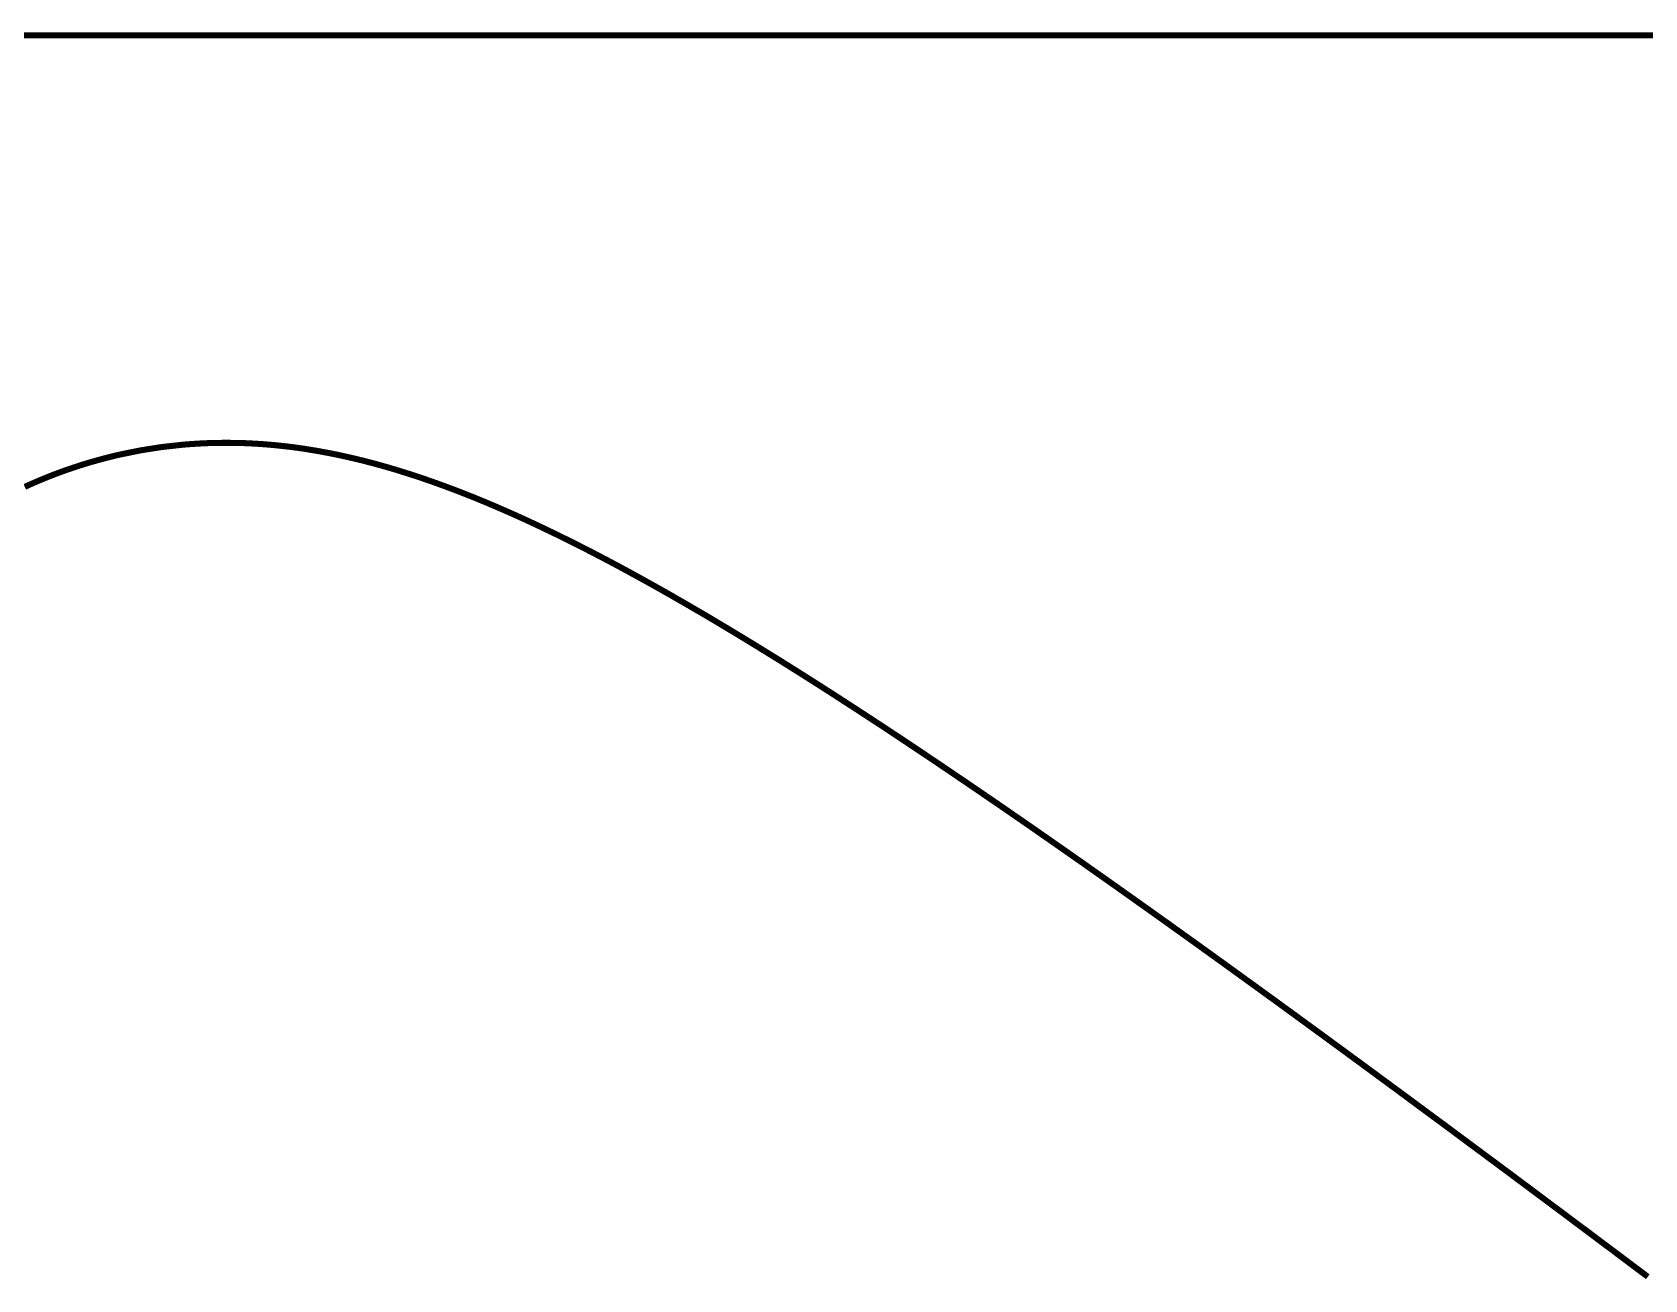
# Model space of a CAD drawing. Header units: millimetres. Extents: x -8 to 96, y -10 to 27.
# Drawn here: x 43.85 to 77.73, y -1.13 to 25.07 of the extents above; entities that cross this region are included whole.
import ezdxf

# ---------------------------------------------------------------- set-up
doc = ezdxf.new("R2010")
doc.units = ezdxf.units.MM
doc.layers.add('TopOverlay', color=2, linetype='Continuous')

msp = doc.modelspace()

# ---------------------------------------------------------------- linework, layer by layer
at = {"layer": 'TopOverlay', "const_width": 0.127}
for points in [[(-8.419, 25.003), (86.06, 25.003)], [(47.206, 16.419), (47.382, 16.43)], [(47.382, 16.43), (47.537, 16.437)], [(47.537, 16.437), (47.604, 16.439)], [(48.268, 16.439), (48.434, 16.432)], [(48.434, 16.432), (48.577, 16.424)], [(48.577, 16.424), (48.697, 16.416)], [(48.697, 16.416), (48.819, 16.406)], [(48.819, 16.406), (48.917, 16.398)], [(48.917, 16.398), (49.016, 16.388)], [(49.016, 16.388), (49.115, 16.377)], [(49.115, 16.377), (49.241, 16.363)], [(49.241, 16.363), (49.367, 16.347)], [(49.367, 16.347), (49.47, 16.333)], [(49.47, 16.333), (49.573, 16.318)], [(49.573, 16.318), (49.677, 16.301)], [(49.677, 16.301), (49.781, 16.284)], [(49.781, 16.284), (49.861, 16.271)], [(49.861, 16.271), (49.94, 16.256)], [(49.94, 16.256), (50.02, 16.241)], [(50.02, 16.241), (50.101, 16.226)], [(50.101, 16.226), (50.182, 16.21)], [(50.182, 16.21), (50.264, 16.193)], [(45.015, 16.018), (45.034, 16.024)], [(45.034, 16.024), (45.167, 16.062)], [(45.167, 16.062), (45.302, 16.099)], [(50.264, 16.193), (50.346, 16.175)], [(50.346, 16.175), (50.429, 16.157)], [(50.429, 16.157), (50.513, 16.138)], [(50.513, 16.138), (50.597, 16.119)], [(50.597, 16.119), (50.681, 16.099)], [(50.681, 16.099), (50.738, 16.085)], [(50.738, 16.085), (50.824, 16.064)], [(50.824, 16.064), (50.91, 16.041)], [(50.91, 16.041), (50.997, 16.019)], [(50.997, 16.019), (51.084, 15.995)], [(51.084, 15.995), (51.172, 15.971)], [(51.172, 15.971), (51.231, 15.954)], [(51.231, 15.954), (51.291, 15.937)], [(51.291, 15.937), (51.35, 15.92)], [(51.35, 15.92), (51.41, 15.902)], [(51.41, 15.902), (51.471, 15.885)], [(51.471, 15.885), (51.531, 15.866)], [(51.531, 15.866), (51.592, 15.848)], [(51.592, 15.848), (51.654, 15.828)], [(51.654, 15.828), (51.715, 15.809)], [(51.715, 15.809), (51.777, 15.789)], [(51.777, 15.789), (51.839, 15.769)], [(51.839, 15.769), (51.902, 15.749)], [(51.902, 15.749), (51.965, 15.728)], [(51.965, 15.728), (52.028, 15.707)], [(52.028, 15.707), (52.091, 15.685)], [(52.091, 15.685), (52.155, 15.663)], [(52.155, 15.663), (52.22, 15.641)], [(52.22, 15.641), (52.284, 15.618)], [(52.284, 15.618), (52.349, 15.595)], [(52.349, 15.595), (52.414, 15.571)], [(52.414, 15.571), (52.48, 15.547)], [(52.48, 15.547), (52.546, 15.523)], [(52.546, 15.523), (52.613, 15.498)], [(52.613, 15.498), (52.679, 15.473)], [(52.679, 15.473), (52.747, 15.448)], [(52.747, 15.448), (52.814, 15.422)], [(52.814, 15.422), (52.882, 15.395)], [(52.882, 15.395), (52.95, 15.369)], [(52.95, 15.369), (53.019, 15.341)], [(53.019, 15.341), (53.088, 15.314)], [(53.088, 15.314), (53.158, 15.286)], [(53.158, 15.286), (53.228, 15.257)], [(53.228, 15.257), (53.298, 15.228)], [(53.298, 15.228), (53.369, 15.199)], [(53.369, 15.199), (53.44, 15.169)], [(53.44, 15.169), (53.512, 15.139)], [(53.512, 15.139), (53.584, 15.108)], [(53.584, 15.108), (53.656, 15.077)], [(53.656, 15.077), (53.729, 15.045)], [(53.729, 15.045), (53.803, 15.013)], [(53.803, 15.013), (53.876, 14.981)], [(53.876, 14.981), (53.951, 14.948)], [(53.951, 14.948), (54.026, 14.914)], [(54.026, 14.914), (54.101, 14.88)], [(54.101, 14.88), (54.177, 14.846)], [(54.177, 14.846), (54.253, 14.811)], [(54.253, 14.811), (54.329, 14.775)], [(54.329, 14.775), (54.407, 14.739)], [(54.407, 14.739), (54.484, 14.703)], [(54.484, 14.703), (54.562, 14.666)], [(54.562, 14.666), (54.641, 14.628)], [(54.641, 14.628), (54.72, 14.59)], [(54.72, 14.59), (54.8, 14.552)], [(54.8, 14.552), (54.88, 14.513)], [(54.88, 14.513), (54.961, 14.473)], [(54.961, 14.473), (55.042, 14.433)], [(55.042, 14.433), (55.124, 14.393)], [(55.124, 14.393), (55.206, 14.352)], [(55.206, 14.352), (55.289, 14.31)], [(55.289, 14.31), (55.372, 14.268)], [(55.372, 14.268), (55.456, 14.225)], [(55.456, 14.225), (55.541, 14.182)], [(55.541, 14.182), (55.626, 14.138)], [(55.626, 14.138), (55.712, 14.093)], [(55.712, 14.093), (55.798, 14.048)], [(55.798, 14.048), (55.885, 14.003)], [(55.885, 14.003), (55.972, 13.957)], [(55.972, 13.957), (56.06, 13.91)], [(56.06, 13.91), (56.149, 13.863)], [(56.149, 13.863), (56.238, 13.815)], [(56.238, 13.815), (56.328, 13.766)], [(56.328, 13.766), (56.418, 13.717)], [(56.418, 13.717), (56.509, 13.667)], [(56.509, 13.667), (56.601, 13.617)], [(56.601, 13.617), (56.693, 13.566)], [(56.693, 13.566), (56.787, 13.514)], [(56.787, 13.514), (56.88, 13.462)], [(56.88, 13.462), (56.975, 13.409)], [(56.975, 13.409), (57.07, 13.356)], [(57.07, 13.356), (57.165, 13.302)], [(57.165, 13.302), (57.262, 13.247)], [(57.262, 13.247), (57.359, 13.191)], [(57.359, 13.191), (57.456, 13.135)], [(57.456, 13.135), (57.555, 13.079)], [(57.555, 13.079), (57.654, 13.021)], [(57.654, 13.021), (57.754, 12.963)], [(57.754, 12.963), (57.854, 12.904)], [(57.854, 12.904), (57.956, 12.845)], [(57.956, 12.845), (58.058, 12.785)], [(58.058, 12.785), (58.161, 12.724)], [(58.161, 12.724), (58.264, 12.662)], [(58.264, 12.662), (58.368, 12.6)], [(58.368, 12.6), (58.473, 12.537)], [(58.473, 12.537), (58.526, 12.505)], [(58.526, 12.505), (58.579, 12.474)], [(58.579, 12.474), (58.632, 12.441)], [(58.632, 12.441), (58.686, 12.409)], [(58.686, 12.409), (58.739, 12.377)], [(58.739, 12.377), (58.793, 12.344)], [(58.793, 12.344), (58.847, 12.311)], [(58.847, 12.311), (58.901, 12.278)], [(58.901, 12.278), (58.956, 12.245)], [(58.956, 12.245), (59.01, 12.212)], [(59.01, 12.212), (59.065, 12.178)], [(59.065, 12.178), (59.12, 12.144)], [(59.12, 12.144), (59.175, 12.11)], [(59.175, 12.11), (59.23, 12.076)], [(59.23, 12.076), (59.286, 12.042)], [(59.286, 12.042), (59.342, 12.007)], [(59.342, 12.007), (59.398, 11.973)], [(59.398, 11.973), (59.454, 11.938)], [(59.454, 11.938), (59.511, 11.903)], [(59.511, 11.903), (59.567, 11.868)], [(59.567, 11.868), (59.624, 11.832)], [(59.624, 11.832), (59.681, 11.796)], [(59.681, 11.796), (59.738, 11.761)], [(59.738, 11.761), (59.796, 11.724)], [(59.796, 11.724), (59.854, 11.688)], [(59.854, 11.688), (59.911, 11.652)], [(59.911, 11.652), (59.97, 11.615)], [(59.97, 11.615), (60.028, 11.578)], [(60.028, 11.578), (60.087, 11.541)], [(60.087, 11.541), (60.145, 11.504)], [(60.145, 11.504), (60.204, 11.467)], [(60.204, 11.467), (60.264, 11.429)], [(60.264, 11.429), (60.323, 11.391)], [(60.323, 11.391), (60.383, 11.353)], [(60.383, 11.353), (60.443, 11.315)], [(60.443, 11.315), (60.503, 11.276)], [(60.503, 11.276), (60.563, 11.238)], [(60.563, 11.238), (60.624, 11.199)], [(60.624, 11.199), (60.685, 11.16)], [(60.685, 11.16), (60.746, 11.12)], [(60.746, 11.12), (60.807, 11.081)], [(60.807, 11.081), (60.868, 11.041)], [(60.868, 11.041), (60.93, 11.001)], [(60.93, 11.001), (60.992, 10.961)], [(60.992, 10.961), (61.054, 10.921)], [(61.054, 10.921), (61.117, 10.88)], [(61.117, 10.88), (61.18, 10.839)], [(61.18, 10.839), (61.242, 10.798)], [(61.242, 10.798), (61.306, 10.757)], [(61.306, 10.757), (61.369, 10.716)], [(61.369, 10.716), (61.433, 10.674)], [(61.433, 10.674), (61.497, 10.632)], [(61.497, 10.632), (61.561, 10.59)], [(61.561, 10.59), (61.625, 10.548)], [(61.625, 10.548), (61.69, 10.506)], [(61.69, 10.506), (61.755, 10.463)], [(61.755, 10.463), (61.82, 10.42)], [(61.82, 10.42), (61.885, 10.377)], [(61.885, 10.377), (61.951, 10.333)], [(61.951, 10.333), (62.017, 10.29)], [(62.017, 10.29), (62.083, 10.246)], [(62.083, 10.246), (62.149, 10.202)], [(62.149, 10.202), (62.216, 10.158)], [(62.216, 10.158), (62.282, 10.113)], [(62.282, 10.113), (62.35, 10.068)], [(62.35, 10.068), (62.417, 10.023)], [(62.417, 10.023), (62.485, 9.978)], [(62.485, 9.978), (62.553, 9.933)], [(62.553, 9.933), (62.621, 9.887)], [(62.621, 9.887), (62.689, 9.841)], [(62.689, 9.841), (62.758, 9.795)], [(62.758, 9.795), (62.827, 9.749)], [(62.827, 9.749), (62.896, 9.702)], [(62.896, 9.702), (62.966, 9.655)], [(62.966, 9.655), (63.035, 9.608)], [(63.035, 9.608), (63.105, 9.561)], [(63.105, 9.561), (63.176, 9.513)], [(63.176, 9.513), (63.246, 9.465)], [(63.246, 9.465), (63.317, 9.417)], [(63.317, 9.417), (63.388, 9.369)], [(63.388, 9.369), (63.46, 9.321)], [(63.46, 9.321), (63.531, 9.272)], [(63.531, 9.272), (63.603, 9.223)], [(63.603, 9.223), (63.676, 9.174)], [(63.676, 9.174), (63.748, 9.124)], [(63.748, 9.124), (63.821, 9.074)], [(63.821, 9.074), (63.894, 9.024)], [(63.894, 9.024), (63.967, 8.974)], [(63.967, 8.974), (64.041, 8.924)], [(64.041, 8.924), (64.115, 8.873)], [(64.115, 8.873), (64.189, 8.822)], [(64.189, 8.822), (64.264, 8.771)], [(64.264, 8.771), (64.339, 8.719)], [(64.339, 8.719), (64.414, 8.667)], [(64.414, 8.667), (64.489, 8.615)], [(64.489, 8.615), (64.565, 8.563)], [(64.565, 8.563), (64.641, 8.511)], [(64.641, 8.511), (64.717, 8.458)], [(64.717, 8.458), (64.794, 8.405)], [(64.794, 8.405), (64.871, 8.352)], [(64.871, 8.352), (64.948, 8.298)], [(64.948, 8.298), (65.025, 8.244)], [(65.025, 8.244), (65.103, 8.19)], [(65.103, 8.19), (65.181, 8.136)], [(65.181, 8.136), (65.259, 8.081)], [(65.259, 8.081), (65.338, 8.026)], [(65.338, 8.026), (65.417, 7.971)], [(65.417, 7.971), (65.496, 7.916)], [(65.496, 7.916), (65.576, 7.86)], [(65.576, 7.86), (65.656, 7.804)], [(65.656, 7.804), (65.736, 7.748)], [(65.736, 7.748), (65.817, 7.691)], [(65.817, 7.691), (65.898, 7.635)], [(65.898, 7.635), (65.979, 7.578)], [(65.979, 7.578), (66.06, 7.52)], [(66.06, 7.52), (66.142, 7.463)], [(66.142, 7.463), (66.224, 7.405)], [(66.224, 7.405), (66.307, 7.347)], [(66.307, 7.347), (66.389, 7.289)], [(66.389, 7.289), (66.473, 7.23)], [(66.473, 7.23), (66.556, 7.171)], [(66.556, 7.171), (66.64, 7.112)], [(66.64, 7.112), (66.724, 7.052)], [(66.724, 7.052), (66.808, 6.992)], [(66.808, 6.992), (66.893, 6.932)], [(66.893, 6.932), (66.978, 6.872)], [(66.978, 6.872), (67.063, 6.811)], [(67.063, 6.811), (67.149, 6.75)], [(67.149, 6.75), (67.235, 6.689)], [(67.235, 6.689), (67.322, 6.628)], [(67.322, 6.628), (67.408, 6.566)], [(67.408, 6.566), (67.495, 6.504)], [(67.495, 6.504), (67.583, 6.441)], [(67.583, 6.441), (67.671, 6.379)], [(67.671, 6.379), (67.759, 6.316)], [(67.759, 6.316), (67.847, 6.252)], [(67.847, 6.252), (67.936, 6.189)], [(67.936, 6.189), (68.025, 6.125)], [(68.025, 6.125), (68.115, 6.061)], [(68.115, 6.061), (68.205, 5.996)], [(68.205, 5.996), (68.295, 5.932)], [(68.295, 5.932), (68.385, 5.867)], [(68.385, 5.867), (68.476, 5.801)], [(68.476, 5.801), (68.568, 5.736)], [(68.568, 5.736), (68.659, 5.67)], [(68.659, 5.67), (68.751, 5.603)], [(68.751, 5.603), (68.844, 5.537)], [(68.844, 5.537), (68.936, 5.47)], [(68.936, 5.47), (69.029, 5.403)], [(69.029, 5.403), (69.123, 5.335)], [(69.123, 5.335), (69.217, 5.267)], [(69.217, 5.267), (69.311, 5.199)], [(69.311, 5.199), (69.405, 5.131)], [(69.405, 5.131), (69.5, 5.062)], [(69.5, 5.062), (69.596, 4.993)], [(69.596, 4.993), (69.691, 4.924)], [(69.691, 4.924), (69.787, 4.854)], [(69.787, 4.854), (69.884, 4.784)], [(69.884, 4.784), (69.981, 4.714)], [(69.981, 4.714), (70.078, 4.643)], [(70.078, 4.643), (70.175, 4.572)], [(70.175, 4.572), (70.273, 4.501)], [(70.273, 4.501), (70.372, 4.429)], [(70.372, 4.429), (70.47, 4.357)], [(70.47, 4.357), (70.57, 4.285)], [(70.57, 4.285), (70.669, 4.212)], [(70.669, 4.212), (70.769, 4.139)], [(70.769, 4.139), (70.869, 4.066)], [(70.869, 4.066), (70.97, 3.993)], [(70.97, 3.993), (71.071, 3.919)], [(71.071, 3.919), (71.172, 3.844)], [(71.172, 3.844), (71.274, 3.77)], [(71.274, 3.77), (71.377, 3.695)], [(71.377, 3.695), (71.479, 3.62)], [(71.479, 3.62), (71.582, 3.544)], [(71.582, 3.544), (71.686, 3.468)], [(71.686, 3.468), (71.79, 3.392)], [(71.79, 3.392), (71.894, 3.315)], [(71.894, 3.315), (71.999, 3.238)], [(71.999, 3.238), (72.104, 3.161)], [(72.104, 3.161), (72.209, 3.083)], [(72.209, 3.083), (72.315, 3.006)], [(72.315, 3.006), (72.421, 2.927)], [(72.421, 2.927), (72.528, 2.849)], [(72.528, 2.849), (72.635, 2.77)], [(72.635, 2.77), (72.743, 2.69)], [(72.743, 2.69), (72.851, 2.61)], [(72.851, 2.61), (72.959, 2.53)], [(72.959, 2.53), (73.068, 2.45)], [(73.068, 2.45), (73.177, 2.369)], [(73.177, 2.369), (73.287, 2.288)], [(73.287, 2.288), (73.397, 2.207)], [(73.397, 2.207), (73.508, 2.125)], [(73.508, 2.125), (73.619, 2.043)], [(73.619, 2.043), (73.73, 1.96)], [(73.73, 1.96), (73.842, 1.877)], [(73.842, 1.877), (73.954, 1.794)], [(73.954, 1.794), (74.067, 1.71)], [(74.067, 1.71), (74.18, 1.626)], [(74.18, 1.626), (74.294, 1.542)], [(74.294, 1.542), (74.408, 1.457)], [(74.408, 1.457), (74.523, 1.372)], [(74.523, 1.372), (74.638, 1.287)], [(74.638, 1.287), (74.753, 1.201)], [(74.753, 1.201), (74.869, 1.115)], [(74.869, 1.115), (74.985, 1.028)], [(74.985, 1.028), (75.102, 0.941)], [(75.102, 0.941), (75.219, 0.854)], [(75.219, 0.854), (75.337, 0.766)], [(75.337, 0.766), (75.455, 0.678)], [(75.455, 0.678), (75.574, 0.589)], [(75.574, 0.589), (75.693, 0.5)], [(75.693, 0.5), (75.812, 0.411)], [(75.812, 0.411), (75.932, 0.322)], [(75.932, 0.322), (76.053, 0.232)], [(76.053, 0.232), (76.174, 0.141)], [(76.174, 0.141), (76.295, 0.05)], [(76.295, 0.05), (76.417, -0.041)], [(76.417, -0.041), (76.539, -0.132)], [(76.539, -0.132), (76.662, -0.224)], [(76.662, -0.224), (76.786, -0.317)], [(76.786, -0.317), (76.909, -0.409)], [(76.909, -0.409), (77.034, -0.502)], [(77.034, -0.502), (77.158, -0.596)], [(77.158, -0.596), (77.284, -0.69)], [(77.284, -0.69), (77.409, -0.784)], [(77.409, -0.784), (77.536, -0.879)], [(77.536, -0.879), (77.662, -0.974)], [(77.662, -0.974), (77.789, -1.07)]]:
    msp.add_lwpolyline(points, dxfattribs=at)
for points in [[(45.476, 16.145, -0.006021), (45.712, 16.201)], [(45.712, 16.201, -0.033116), (47.011, 16.404)], [(47.011, 16.404, -0.004816), (47.206, 16.419)], [(47.604, 16.439, -0.010984), (48.059, 16.443)], [(48.059, 16.443, -0.004997), (48.268, 16.439)], [(44.295, 15.772, -0.006789), (44.55, 15.866)], [(44.55, 15.866, -0.006289), (44.79, 15.947)], [(44.79, 15.947, -0.005788), (45.015, 16.018)], [(45.302, 16.099, -0.004431), (45.476, 16.145)], [(43.697, 15.519, -0.00876), (44.01, 15.657)], [(44.01, 15.657, -0.007775), (44.295, 15.772)]]:
    msp.add_lwpolyline(points, format="xyb", dxfattribs=at)
at = {"layer": 'TopOverlay', "const_width": 0.0635}
for points in [[(45.68, 16.201, 1), (45.743, 16.201, 1)], [(45.68, 16.201, 1), (45.743, 16.201, 1)], [(46.979, 16.404, 1), (47.043, 16.404, 1)], [(46.979, 16.404, 1), (47.043, 16.404, 1)], [(47.174, 16.419, 1), (47.238, 16.419, 1)], [(47.174, 16.419, 1), (47.238, 16.419, 1)], [(47.35, 16.43, 1), (47.413, 16.43, 1)], [(47.35, 16.43, 1), (47.413, 16.43, 1)], [(47.505, 16.437, 1), (47.569, 16.437, 1)], [(47.505, 16.437, 1), (47.569, 16.437, 1)], [(47.572, 16.439, 1), (47.636, 16.439, 1)], [(47.572, 16.439, 1), (47.636, 16.439, 1)], [(48.027, 16.443, 1), (48.091, 16.443, 1)], [(48.027, 16.443, 1), (48.091, 16.443, 1)], [(48.237, 16.439, 1), (48.3, 16.439, 1)], [(48.237, 16.439, 1), (48.3, 16.439, 1)], [(48.402, 16.432, 1), (48.465, 16.432, 1)], [(48.402, 16.432, 1), (48.465, 16.432, 1)], [(48.545, 16.424, 1), (48.609, 16.424, 1)], [(48.545, 16.424, 1), (48.609, 16.424, 1)], [(48.665, 16.416, 1), (48.729, 16.416, 1)], [(48.665, 16.416, 1), (48.729, 16.416, 1)], [(48.787, 16.406, 1), (48.851, 16.406, 1)], [(48.787, 16.406, 1), (48.851, 16.406, 1)], [(48.885, 16.398, 1), (48.949, 16.398, 1)], [(48.885, 16.398, 1), (48.949, 16.398, 1)], [(48.984, 16.388, 1), (49.047, 16.388, 1)], [(48.984, 16.388, 1), (49.047, 16.388, 1)], [(49.083, 16.377, 1), (49.147, 16.377, 1)], [(49.083, 16.377, 1), (49.147, 16.377, 1)], [(49.209, 16.363, 1), (49.272, 16.363, 1)], [(49.209, 16.363, 1), (49.272, 16.363, 1)], [(49.336, 16.347, 1), (49.399, 16.347, 1)], [(49.336, 16.347, 1), (49.399, 16.347, 1)], [(49.438, 16.333, 1), (49.501, 16.333, 1)], [(49.438, 16.333, 1), (49.501, 16.333, 1)], [(49.541, 16.318, 1), (49.604, 16.318, 1)], [(49.541, 16.318, 1), (49.604, 16.318, 1)], [(49.645, 16.301, 1), (49.708, 16.301, 1)], [(49.645, 16.301, 1), (49.708, 16.301, 1)], [(49.75, 16.284, 1), (49.813, 16.284, 1)], [(49.75, 16.284, 1), (49.813, 16.284, 1)], [(49.829, 16.271, 1), (49.892, 16.271, 1)], [(49.829, 16.271, 1), (49.892, 16.271, 1)], [(49.908, 16.256, 1), (49.972, 16.256, 1)], [(49.908, 16.256, 1), (49.972, 16.256, 1)], [(49.989, 16.241, 1), (50.052, 16.241, 1)], [(49.989, 16.241, 1), (50.052, 16.241, 1)], [(50.069, 16.226, 1), (50.133, 16.226, 1)], [(50.069, 16.226, 1), (50.133, 16.226, 1)], [(50.151, 16.21, 1), (50.214, 16.21, 1)], [(50.151, 16.21, 1), (50.214, 16.21, 1)], [(44.518, 15.866, 1), (44.581, 15.866, 1)], [(44.518, 15.866, 1), (44.581, 15.866, 1)], [(44.758, 15.947, 1), (44.822, 15.947, 1)], [(44.758, 15.947, 1), (44.822, 15.947, 1)], [(44.984, 16.018, 1), (45.047, 16.018, 1)], [(44.984, 16.018, 1), (45.047, 16.018, 1)], [(45.003, 16.024, 1), (45.066, 16.024, 1)], [(45.003, 16.024, 1), (45.066, 16.024, 1)], [(45.136, 16.062, 1), (45.199, 16.062, 1)], [(45.136, 16.062, 1), (45.199, 16.062, 1)], [(45.27, 16.099, 1), (45.333, 16.099, 1)], [(45.27, 16.099, 1), (45.333, 16.099, 1)], [(45.444, 16.145, 1), (45.508, 16.145, 1)], [(45.444, 16.145, 1), (45.508, 16.145, 1)], [(50.232, 16.193, 1), (50.296, 16.193, 1)], [(50.232, 16.193, 1), (50.296, 16.193, 1)], [(50.315, 16.175, 1), (50.378, 16.175, 1)], [(50.315, 16.175, 1), (50.378, 16.175, 1)], [(50.398, 16.157, 1), (50.461, 16.157, 1)], [(50.398, 16.157, 1), (50.461, 16.157, 1)], [(50.481, 16.138, 1), (50.545, 16.138, 1)], [(50.481, 16.138, 1), (50.545, 16.138, 1)], [(50.565, 16.119, 1), (50.629, 16.119, 1)], [(50.565, 16.119, 1), (50.629, 16.119, 1)], [(50.65, 16.099, 1), (50.713, 16.099, 1)], [(50.65, 16.099, 1), (50.713, 16.099, 1)], [(50.706, 16.085, 1), (50.77, 16.085, 1)], [(50.706, 16.085, 1), (50.77, 16.085, 1)], [(50.792, 16.064, 1), (50.855, 16.064, 1)], [(50.792, 16.064, 1), (50.855, 16.064, 1)], [(50.878, 16.041, 1), (50.942, 16.041, 1)], [(50.878, 16.041, 1), (50.942, 16.041, 1)], [(50.965, 16.019, 1), (51.028, 16.019, 1)], [(50.965, 16.019, 1), (51.028, 16.019, 1)], [(51.052, 15.995, 1), (51.116, 15.995, 1)], [(51.052, 15.995, 1), (51.116, 15.995, 1)], [(51.141, 15.971, 1), (51.204, 15.971, 1)], [(51.141, 15.971, 1), (51.204, 15.971, 1)], [(51.2, 15.954, 1), (51.263, 15.954, 1)], [(51.2, 15.954, 1), (51.263, 15.954, 1)], [(51.259, 15.937, 1), (51.323, 15.937, 1)], [(51.259, 15.937, 1), (51.323, 15.937, 1)], [(51.319, 15.92, 1), (51.382, 15.92, 1)], [(51.319, 15.92, 1), (51.382, 15.92, 1)], [(51.379, 15.902, 1), (51.442, 15.902, 1)], [(51.379, 15.902, 1), (51.442, 15.902, 1)], [(51.439, 15.885, 1), (51.503, 15.885, 1)], [(51.439, 15.885, 1), (51.503, 15.885, 1)], [(51.5, 15.866, 1), (51.563, 15.866, 1)], [(51.5, 15.866, 1), (51.563, 15.866, 1)], [(43.979, 15.657, 1), (44.042, 15.657, 1)], [(43.979, 15.657, 1), (44.042, 15.657, 1)], [(44.264, 15.772, 1), (44.327, 15.772, 1)], [(44.264, 15.772, 1), (44.327, 15.772, 1)], [(51.561, 15.848, 1), (51.624, 15.848, 1)], [(51.561, 15.848, 1), (51.624, 15.848, 1)], [(51.622, 15.828, 1), (51.685, 15.828, 1)], [(51.622, 15.828, 1), (51.685, 15.828, 1)], [(51.683, 15.809, 1), (51.747, 15.809, 1)], [(51.683, 15.809, 1), (51.747, 15.809, 1)], [(51.745, 15.789, 1), (51.809, 15.789, 1)], [(51.745, 15.789, 1), (51.809, 15.789, 1)], [(51.807, 15.769, 1), (51.871, 15.769, 1)], [(51.807, 15.769, 1), (51.871, 15.769, 1)], [(51.87, 15.749, 1), (51.933, 15.749, 1)], [(51.87, 15.749, 1), (51.933, 15.749, 1)], [(51.933, 15.728, 1), (51.996, 15.728, 1)], [(51.933, 15.728, 1), (51.996, 15.728, 1)], [(51.996, 15.707, 1), (52.06, 15.707, 1)], [(51.996, 15.707, 1), (52.06, 15.707, 1)], [(52.06, 15.685, 1), (52.123, 15.685, 1)], [(52.06, 15.685, 1), (52.123, 15.685, 1)], [(52.124, 15.663, 1), (52.187, 15.663, 1)], [(52.124, 15.663, 1), (52.187, 15.663, 1)], [(52.188, 15.641, 1), (52.251, 15.641, 1)], [(52.188, 15.641, 1), (52.251, 15.641, 1)], [(52.252, 15.618, 1), (52.316, 15.618, 1)], [(52.252, 15.618, 1), (52.316, 15.618, 1)], [(52.317, 15.595, 1), (52.381, 15.595, 1)], [(52.317, 15.595, 1), (52.381, 15.595, 1)], [(52.383, 15.571, 1), (52.446, 15.571, 1)], [(52.383, 15.571, 1), (52.446, 15.571, 1)], [(52.448, 15.547, 1), (52.512, 15.547, 1)], [(52.448, 15.547, 1), (52.512, 15.547, 1)], [(52.514, 15.523, 1), (52.578, 15.523, 1)], [(52.514, 15.523, 1), (52.578, 15.523, 1)], [(52.581, 15.498, 1), (52.644, 15.498, 1)], [(52.581, 15.498, 1), (52.644, 15.498, 1)], [(52.648, 15.473, 1), (52.711, 15.473, 1)], [(52.648, 15.473, 1), (52.711, 15.473, 1)], [(52.715, 15.448, 1), (52.778, 15.448, 1)], [(52.715, 15.448, 1), (52.778, 15.448, 1)], [(52.782, 15.422, 1), (52.846, 15.422, 1)], [(52.782, 15.422, 1), (52.846, 15.422, 1)], [(52.85, 15.395, 1), (52.914, 15.395, 1)], [(52.85, 15.395, 1), (52.914, 15.395, 1)], [(52.919, 15.369, 1), (52.982, 15.369, 1)], [(52.919, 15.369, 1), (52.982, 15.369, 1)], [(52.987, 15.341, 1), (53.051, 15.341, 1)], [(52.987, 15.341, 1), (53.051, 15.341, 1)], [(53.056, 15.314, 1), (53.12, 15.314, 1)], [(53.056, 15.314, 1), (53.12, 15.314, 1)], [(53.126, 15.286, 1), (53.189, 15.286, 1)], [(53.126, 15.286, 1), (53.189, 15.286, 1)], [(53.196, 15.257, 1), (53.259, 15.257, 1)], [(53.196, 15.257, 1), (53.259, 15.257, 1)], [(53.266, 15.228, 1), (53.33, 15.228, 1)], [(53.266, 15.228, 1), (53.33, 15.228, 1)], [(53.337, 15.199, 1), (53.401, 15.199, 1)], [(53.337, 15.199, 1), (53.401, 15.199, 1)], [(53.408, 15.169, 1), (53.472, 15.169, 1)], [(53.408, 15.169, 1), (53.472, 15.169, 1)], [(53.48, 15.139, 1), (53.543, 15.139, 1)], [(53.48, 15.139, 1), (53.543, 15.139, 1)], [(53.552, 15.108, 1), (53.615, 15.108, 1)], [(53.552, 15.108, 1), (53.615, 15.108, 1)], [(53.624, 15.077, 1), (53.688, 15.077, 1)], [(53.624, 15.077, 1), (53.688, 15.077, 1)], [(53.697, 15.045, 1), (53.761, 15.045, 1)], [(53.697, 15.045, 1), (53.761, 15.045, 1)], [(53.771, 15.013, 1), (53.834, 15.013, 1)], [(53.771, 15.013, 1), (53.834, 15.013, 1)], [(53.845, 14.981, 1), (53.908, 14.981, 1)], [(53.845, 14.981, 1), (53.908, 14.981, 1)], [(53.919, 14.948, 1), (53.983, 14.948, 1)], [(53.919, 14.948, 1), (53.983, 14.948, 1)], [(53.994, 14.914, 1), (54.057, 14.914, 1)], [(53.994, 14.914, 1), (54.057, 14.914, 1)], [(54.069, 14.88, 1), (54.133, 14.88, 1)], [(54.069, 14.88, 1), (54.133, 14.88, 1)], [(54.145, 14.846, 1), (54.208, 14.846, 1)], [(54.145, 14.846, 1), (54.208, 14.846, 1)], [(54.221, 14.811, 1), (54.284, 14.811, 1)], [(54.221, 14.811, 1), (54.284, 14.811, 1)], [(54.298, 14.775, 1), (54.361, 14.775, 1)], [(54.298, 14.775, 1), (54.361, 14.775, 1)], [(54.375, 14.739, 1), (54.438, 14.739, 1)], [(54.375, 14.739, 1), (54.438, 14.739, 1)], [(54.452, 14.703, 1), (54.516, 14.703, 1)], [(54.452, 14.703, 1), (54.516, 14.703, 1)], [(54.531, 14.666, 1), (54.594, 14.666, 1)], [(54.531, 14.666, 1), (54.594, 14.666, 1)], [(54.609, 14.628, 1), (54.673, 14.628, 1)], [(54.609, 14.628, 1), (54.673, 14.628, 1)], [(54.688, 14.59, 1), (54.752, 14.59, 1)], [(54.688, 14.59, 1), (54.752, 14.59, 1)], [(54.768, 14.552, 1), (54.832, 14.552, 1)], [(54.768, 14.552, 1), (54.832, 14.552, 1)], [(54.848, 14.513, 1), (54.912, 14.513, 1)], [(54.848, 14.513, 1), (54.912, 14.513, 1)], [(54.929, 14.473, 1), (54.993, 14.473, 1)], [(54.929, 14.473, 1), (54.993, 14.473, 1)], [(55.01, 14.433, 1), (55.074, 14.433, 1)], [(55.01, 14.433, 1), (55.074, 14.433, 1)], [(55.092, 14.393, 1), (55.156, 14.393, 1)], [(55.092, 14.393, 1), (55.156, 14.393, 1)], [(55.174, 14.352, 1), (55.238, 14.352, 1)], [(55.174, 14.352, 1), (55.238, 14.352, 1)], [(55.257, 14.31, 1), (55.321, 14.31, 1)], [(55.257, 14.31, 1), (55.321, 14.31, 1)], [(55.341, 14.268, 1), (55.404, 14.268, 1)], [(55.341, 14.268, 1), (55.404, 14.268, 1)], [(55.425, 14.225, 1), (55.488, 14.225, 1)], [(55.425, 14.225, 1), (55.488, 14.225, 1)], [(55.509, 14.182, 1), (55.573, 14.182, 1)], [(55.509, 14.182, 1), (55.573, 14.182, 1)], [(55.594, 14.138, 1), (55.658, 14.138, 1)], [(55.594, 14.138, 1), (55.658, 14.138, 1)], [(55.68, 14.093, 1), (55.743, 14.093, 1)], [(55.68, 14.093, 1), (55.743, 14.093, 1)], [(55.766, 14.048, 1), (55.83, 14.048, 1)], [(55.766, 14.048, 1), (55.83, 14.048, 1)], [(55.853, 14.003, 1), (55.916, 14.003, 1)], [(55.853, 14.003, 1), (55.916, 14.003, 1)], [(55.94, 13.957, 1), (56.004, 13.957, 1)], [(55.94, 13.957, 1), (56.004, 13.957, 1)], [(56.028, 13.91, 1), (56.092, 13.91, 1)], [(56.028, 13.91, 1), (56.092, 13.91, 1)], [(56.117, 13.863, 1), (56.18, 13.863, 1)], [(56.117, 13.863, 1), (56.18, 13.863, 1)], [(56.206, 13.815, 1), (56.27, 13.815, 1)], [(56.206, 13.815, 1), (56.27, 13.815, 1)], [(56.296, 13.766, 1), (56.36, 13.766, 1)], [(56.296, 13.766, 1), (56.36, 13.766, 1)], [(56.386, 13.717, 1), (56.45, 13.717, 1)], [(56.386, 13.717, 1), (56.45, 13.717, 1)], [(56.478, 13.667, 1), (56.541, 13.667, 1)], [(56.478, 13.667, 1), (56.541, 13.667, 1)], [(56.569, 13.617, 1), (56.633, 13.617, 1)], [(56.569, 13.617, 1), (56.633, 13.617, 1)], [(56.662, 13.566, 1), (56.725, 13.566, 1)], [(56.662, 13.566, 1), (56.725, 13.566, 1)], [(56.755, 13.514, 1), (56.818, 13.514, 1)], [(56.755, 13.514, 1), (56.818, 13.514, 1)], [(56.848, 13.462, 1), (56.912, 13.462, 1)], [(56.848, 13.462, 1), (56.912, 13.462, 1)], [(56.943, 13.409, 1), (57.006, 13.409, 1)], [(56.943, 13.409, 1), (57.006, 13.409, 1)], [(57.038, 13.356, 1), (57.101, 13.356, 1)], [(57.038, 13.356, 1), (57.101, 13.356, 1)], [(57.134, 13.302, 1), (57.197, 13.302, 1)], [(57.134, 13.302, 1), (57.197, 13.302, 1)], [(57.23, 13.247, 1), (57.293, 13.247, 1)], [(57.23, 13.247, 1), (57.293, 13.247, 1)], [(57.327, 13.191, 1), (57.39, 13.191, 1)], [(57.327, 13.191, 1), (57.39, 13.191, 1)], [(57.425, 13.135, 1), (57.488, 13.135, 1)], [(57.425, 13.135, 1), (57.488, 13.135, 1)], [(57.523, 13.079, 1), (57.587, 13.079, 1)], [(57.523, 13.079, 1), (57.587, 13.079, 1)], [(57.622, 13.021, 1), (57.686, 13.021, 1)], [(57.622, 13.021, 1), (57.686, 13.021, 1)], [(57.722, 12.963, 1), (57.786, 12.963, 1)], [(57.722, 12.963, 1), (57.786, 12.963, 1)], [(57.823, 12.904, 1), (57.886, 12.904, 1)], [(57.823, 12.904, 1), (57.886, 12.904, 1)], [(57.924, 12.845, 1), (57.987, 12.845, 1)], [(57.924, 12.845, 1), (57.987, 12.845, 1)], [(58.026, 12.785, 1), (58.09, 12.785, 1)], [(58.026, 12.785, 1), (58.09, 12.785, 1)], [(58.129, 12.724, 1), (58.192, 12.724, 1)], [(58.129, 12.724, 1), (58.192, 12.724, 1)], [(58.232, 12.662, 1), (58.296, 12.662, 1)], [(58.232, 12.662, 1), (58.296, 12.662, 1)], [(58.337, 12.6, 1), (58.4, 12.6, 1)], [(58.337, 12.6, 1), (58.4, 12.6, 1)], [(58.442, 12.537, 1), (58.505, 12.537, 1)], [(58.442, 12.537, 1), (58.505, 12.537, 1)], [(58.494, 12.505, 1), (58.558, 12.505, 1)], [(58.494, 12.505, 1), (58.558, 12.505, 1)], [(58.547, 12.474, 1), (58.611, 12.474, 1)], [(58.547, 12.474, 1), (58.611, 12.474, 1)], [(58.601, 12.441, 1), (58.664, 12.441, 1)], [(58.601, 12.441, 1), (58.664, 12.441, 1)], [(58.654, 12.409, 1), (58.717, 12.409, 1)], [(58.654, 12.409, 1), (58.717, 12.409, 1)], [(58.708, 12.377, 1), (58.771, 12.377, 1)], [(58.708, 12.377, 1), (58.771, 12.377, 1)], [(58.761, 12.344, 1), (58.825, 12.344, 1)], [(58.761, 12.344, 1), (58.825, 12.344, 1)], [(58.815, 12.311, 1), (58.879, 12.311, 1)], [(58.815, 12.311, 1), (58.879, 12.311, 1)], [(58.869, 12.278, 1), (58.933, 12.278, 1)], [(58.869, 12.278, 1), (58.933, 12.278, 1)], [(58.924, 12.245, 1), (58.987, 12.245, 1)], [(58.924, 12.245, 1), (58.987, 12.245, 1)], [(58.978, 12.212, 1), (59.042, 12.212, 1)], [(58.978, 12.212, 1), (59.042, 12.212, 1)], [(59.033, 12.178, 1), (59.097, 12.178, 1)], [(59.033, 12.178, 1), (59.097, 12.178, 1)], [(59.088, 12.144, 1), (59.152, 12.144, 1)], [(59.088, 12.144, 1), (59.152, 12.144, 1)], [(59.143, 12.11, 1), (59.207, 12.11, 1)], [(59.143, 12.11, 1), (59.207, 12.11, 1)], [(59.199, 12.076, 1), (59.262, 12.076, 1)], [(59.199, 12.076, 1), (59.262, 12.076, 1)], [(59.254, 12.042, 1), (59.318, 12.042, 1)], [(59.254, 12.042, 1), (59.318, 12.042, 1)], [(59.31, 12.007, 1), (59.374, 12.007, 1)], [(59.31, 12.007, 1), (59.374, 12.007, 1)], [(59.366, 11.973, 1), (59.43, 11.973, 1)], [(59.366, 11.973, 1), (59.43, 11.973, 1)], [(59.422, 11.938, 1), (59.486, 11.938, 1)], [(59.422, 11.938, 1), (59.486, 11.938, 1)], [(59.479, 11.903, 1), (59.542, 11.903, 1)], [(59.479, 11.903, 1), (59.542, 11.903, 1)], [(59.535, 11.868, 1), (59.599, 11.868, 1)], [(59.535, 11.868, 1), (59.599, 11.868, 1)], [(59.592, 11.832, 1), (59.656, 11.832, 1)], [(59.592, 11.832, 1), (59.656, 11.832, 1)], [(59.649, 11.796, 1), (59.713, 11.796, 1)], [(59.649, 11.796, 1), (59.713, 11.796, 1)], [(59.707, 11.761, 1), (59.77, 11.761, 1)], [(59.707, 11.761, 1), (59.77, 11.761, 1)], [(59.764, 11.724, 1), (59.828, 11.724, 1)], [(59.764, 11.724, 1), (59.828, 11.724, 1)], [(59.822, 11.688, 1), (59.885, 11.688, 1)], [(59.822, 11.688, 1), (59.885, 11.688, 1)], [(59.88, 11.652, 1), (59.943, 11.652, 1)], [(59.88, 11.652, 1), (59.943, 11.652, 1)], [(59.938, 11.615, 1), (60.001, 11.615, 1)], [(59.938, 11.615, 1), (60.001, 11.615, 1)], [(59.996, 11.578, 1), (60.06, 11.578, 1)], [(59.996, 11.578, 1), (60.06, 11.578, 1)], [(60.055, 11.541, 1), (60.118, 11.541, 1)], [(60.055, 11.541, 1), (60.118, 11.541, 1)], [(60.114, 11.504, 1), (60.177, 11.504, 1)], [(60.114, 11.504, 1), (60.177, 11.504, 1)], [(60.173, 11.467, 1), (60.236, 11.467, 1)], [(60.173, 11.467, 1), (60.236, 11.467, 1)], [(60.232, 11.429, 1), (60.295, 11.429, 1)], [(60.232, 11.429, 1), (60.295, 11.429, 1)], [(60.291, 11.391, 1), (60.355, 11.391, 1)], [(60.291, 11.391, 1), (60.355, 11.391, 1)], [(60.351, 11.353, 1), (60.415, 11.353, 1)], [(60.351, 11.353, 1), (60.415, 11.353, 1)], [(60.411, 11.315, 1), (60.474, 11.315, 1)], [(60.411, 11.315, 1), (60.474, 11.315, 1)], [(60.471, 11.276, 1), (60.535, 11.276, 1)], [(60.471, 11.276, 1), (60.535, 11.276, 1)], [(60.531, 11.238, 1), (60.595, 11.238, 1)], [(60.531, 11.238, 1), (60.595, 11.238, 1)], [(60.592, 11.199, 1), (60.656, 11.199, 1)], [(60.592, 11.199, 1), (60.656, 11.199, 1)], [(60.653, 11.16, 1), (60.716, 11.16, 1)], [(60.653, 11.16, 1), (60.716, 11.16, 1)], [(60.714, 11.12, 1), (60.777, 11.12, 1)], [(60.714, 11.12, 1), (60.777, 11.12, 1)], [(60.775, 11.081, 1), (60.839, 11.081, 1)], [(60.775, 11.081, 1), (60.839, 11.081, 1)], [(60.837, 11.041, 1), (60.9, 11.041, 1)], [(60.837, 11.041, 1), (60.9, 11.041, 1)], [(60.898, 11.001, 1), (60.962, 11.001, 1)], [(60.898, 11.001, 1), (60.962, 11.001, 1)], [(60.96, 10.961, 1), (61.024, 10.961, 1)], [(60.96, 10.961, 1), (61.024, 10.961, 1)], [(61.023, 10.921, 1), (61.086, 10.921, 1)], [(61.023, 10.921, 1), (61.086, 10.921, 1)], [(61.085, 10.88, 1), (61.149, 10.88, 1)], [(61.085, 10.88, 1), (61.149, 10.88, 1)], [(61.148, 10.839, 1), (61.211, 10.839, 1)], [(61.148, 10.839, 1), (61.211, 10.839, 1)], [(61.211, 10.798, 1), (61.274, 10.798, 1)], [(61.211, 10.798, 1), (61.274, 10.798, 1)], [(61.274, 10.757, 1), (61.337, 10.757, 1)], [(61.274, 10.757, 1), (61.337, 10.757, 1)], [(61.337, 10.716, 1), (61.401, 10.716, 1)], [(61.337, 10.716, 1), (61.401, 10.716, 1)], [(61.401, 10.674, 1), (61.464, 10.674, 1)], [(61.401, 10.674, 1), (61.464, 10.674, 1)], [(61.465, 10.632, 1), (61.528, 10.632, 1)], [(61.465, 10.632, 1), (61.528, 10.632, 1)], [(61.529, 10.59, 1), (61.592, 10.59, 1)], [(61.529, 10.59, 1), (61.592, 10.59, 1)], [(61.593, 10.548, 1), (61.657, 10.548, 1)], [(61.593, 10.548, 1), (61.657, 10.548, 1)], [(61.658, 10.506, 1), (61.721, 10.506, 1)], [(61.658, 10.506, 1), (61.721, 10.506, 1)], [(61.723, 10.463, 1), (61.786, 10.463, 1)], [(61.723, 10.463, 1), (61.786, 10.463, 1)], [(61.788, 10.42, 1), (61.851, 10.42, 1)], [(61.788, 10.42, 1), (61.851, 10.42, 1)], [(61.853, 10.377, 1), (61.917, 10.377, 1)], [(61.853, 10.377, 1), (61.917, 10.377, 1)], [(61.919, 10.333, 1), (61.982, 10.333, 1)], [(61.919, 10.333, 1), (61.982, 10.333, 1)], [(61.985, 10.29, 1), (62.048, 10.29, 1)], [(61.985, 10.29, 1), (62.048, 10.29, 1)], [(62.051, 10.246, 1), (62.114, 10.246, 1)], [(62.051, 10.246, 1), (62.114, 10.246, 1)], [(62.117, 10.202, 1), (62.181, 10.202, 1)], [(62.117, 10.202, 1), (62.181, 10.202, 1)], [(62.184, 10.158, 1), (62.247, 10.158, 1)], [(62.184, 10.158, 1), (62.247, 10.158, 1)], [(62.251, 10.113, 1), (62.314, 10.113, 1)], [(62.251, 10.113, 1), (62.314, 10.113, 1)], [(62.318, 10.068, 1), (62.381, 10.068, 1)], [(62.318, 10.068, 1), (62.381, 10.068, 1)], [(62.385, 10.023, 1), (62.449, 10.023, 1)], [(62.385, 10.023, 1), (62.449, 10.023, 1)], [(62.453, 9.978, 1), (62.516, 9.978, 1)], [(62.453, 9.978, 1), (62.516, 9.978, 1)], [(62.521, 9.933, 1), (62.584, 9.933, 1)], [(62.521, 9.933, 1), (62.584, 9.933, 1)], [(62.589, 9.887, 1), (62.653, 9.887, 1)], [(62.589, 9.887, 1), (62.653, 9.887, 1)], [(62.657, 9.841, 1), (62.721, 9.841, 1)], [(62.657, 9.841, 1), (62.721, 9.841, 1)], [(62.726, 9.795, 1), (62.79, 9.795, 1)], [(62.726, 9.795, 1), (62.79, 9.795, 1)], [(62.795, 9.749, 1), (62.859, 9.749, 1)], [(62.795, 9.749, 1), (62.859, 9.749, 1)], [(62.864, 9.702, 1), (62.928, 9.702, 1)], [(62.864, 9.702, 1), (62.928, 9.702, 1)], [(62.934, 9.655, 1), (62.997, 9.655, 1)], [(62.934, 9.655, 1), (62.997, 9.655, 1)], [(63.004, 9.608, 1), (63.067, 9.608, 1)], [(63.004, 9.608, 1), (63.067, 9.608, 1)], [(63.074, 9.561, 1), (63.137, 9.561, 1)], [(63.074, 9.561, 1), (63.137, 9.561, 1)], [(63.144, 9.513, 1), (63.208, 9.513, 1)], [(63.144, 9.513, 1), (63.208, 9.513, 1)], [(63.215, 9.465, 1), (63.278, 9.465, 1)], [(63.215, 9.465, 1), (63.278, 9.465, 1)], [(63.285, 9.417, 1), (63.349, 9.417, 1)], [(63.285, 9.417, 1), (63.349, 9.417, 1)], [(63.357, 9.369, 1), (63.42, 9.369, 1)], [(63.357, 9.369, 1), (63.42, 9.369, 1)], [(63.428, 9.321, 1), (63.492, 9.321, 1)], [(63.428, 9.321, 1), (63.492, 9.321, 1)], [(63.5, 9.272, 1), (63.563, 9.272, 1)], [(63.5, 9.272, 1), (63.563, 9.272, 1)], [(63.572, 9.223, 1), (63.635, 9.223, 1)], [(63.572, 9.223, 1), (63.635, 9.223, 1)], [(63.644, 9.174, 1), (63.707, 9.174, 1)], [(63.644, 9.174, 1), (63.707, 9.174, 1)], [(63.716, 9.124, 1), (63.78, 9.124, 1)], [(63.716, 9.124, 1), (63.78, 9.124, 1)], [(63.789, 9.074, 1), (63.853, 9.074, 1)], [(63.789, 9.074, 1), (63.853, 9.074, 1)], [(63.862, 9.024, 1), (63.926, 9.024, 1)], [(63.862, 9.024, 1), (63.926, 9.024, 1)], [(63.936, 8.974, 1), (63.999, 8.974, 1)], [(63.936, 8.974, 1), (63.999, 8.974, 1)], [(64.009, 8.924, 1), (64.073, 8.924, 1)], [(64.009, 8.924, 1), (64.073, 8.924, 1)], [(64.083, 8.873, 1), (64.147, 8.873, 1)], [(64.083, 8.873, 1), (64.147, 8.873, 1)], [(64.158, 8.822, 1), (64.221, 8.822, 1)], [(64.158, 8.822, 1), (64.221, 8.822, 1)], [(64.232, 8.771, 1), (64.296, 8.771, 1)], [(64.232, 8.771, 1), (64.296, 8.771, 1)], [(64.307, 8.719, 1), (64.37, 8.719, 1)], [(64.307, 8.719, 1), (64.37, 8.719, 1)], [(64.382, 8.667, 1), (64.445, 8.667, 1)], [(64.382, 8.667, 1), (64.445, 8.667, 1)], [(64.457, 8.615, 1), (64.521, 8.615, 1)], [(64.457, 8.615, 1), (64.521, 8.615, 1)], [(64.533, 8.563, 1), (64.597, 8.563, 1)], [(64.533, 8.563, 1), (64.597, 8.563, 1)], [(64.609, 8.511, 1), (64.673, 8.511, 1)], [(64.609, 8.511, 1), (64.673, 8.511, 1)], [(64.685, 8.458, 1), (64.749, 8.458, 1)], [(64.685, 8.458, 1), (64.749, 8.458, 1)], [(64.762, 8.405, 1), (64.825, 8.405, 1)], [(64.762, 8.405, 1), (64.825, 8.405, 1)], [(64.839, 8.352, 1), (64.902, 8.352, 1)], [(64.839, 8.352, 1), (64.902, 8.352, 1)], [(64.916, 8.298, 1), (64.979, 8.298, 1)], [(64.916, 8.298, 1), (64.979, 8.298, 1)], [(64.993, 8.244, 1), (65.057, 8.244, 1)], [(64.993, 8.244, 1), (65.057, 8.244, 1)], [(65.071, 8.19, 1), (65.135, 8.19, 1)], [(65.071, 8.19, 1), (65.135, 8.19, 1)], [(65.149, 8.136, 1), (65.213, 8.136, 1)], [(65.149, 8.136, 1), (65.213, 8.136, 1)], [(65.228, 8.081, 1), (65.291, 8.081, 1)], [(65.228, 8.081, 1), (65.291, 8.081, 1)], [(65.306, 8.026, 1), (65.37, 8.026, 1)], [(65.306, 8.026, 1), (65.37, 8.026, 1)], [(65.385, 7.971, 1), (65.449, 7.971, 1)], [(65.385, 7.971, 1), (65.449, 7.971, 1)], [(65.465, 7.916, 1), (65.528, 7.916, 1)], [(65.465, 7.916, 1), (65.528, 7.916, 1)], [(65.544, 7.86, 1), (65.608, 7.86, 1)], [(65.544, 7.86, 1), (65.608, 7.86, 1)], [(65.624, 7.804, 1), (65.688, 7.804, 1)], [(65.624, 7.804, 1), (65.688, 7.804, 1)], [(65.704, 7.748, 1), (65.768, 7.748, 1)], [(65.704, 7.748, 1), (65.768, 7.748, 1)], [(65.785, 7.691, 1), (65.848, 7.691, 1)], [(65.785, 7.691, 1), (65.848, 7.691, 1)], [(65.866, 7.635, 1), (65.929, 7.635, 1)], [(65.866, 7.635, 1), (65.929, 7.635, 1)], [(65.947, 7.578, 1), (66.011, 7.578, 1)], [(65.947, 7.578, 1), (66.011, 7.578, 1)], [(66.029, 7.52, 1), (66.092, 7.52, 1)], [(66.029, 7.52, 1), (66.092, 7.52, 1)], [(66.11, 7.463, 1), (66.174, 7.463, 1)], [(66.11, 7.463, 1), (66.174, 7.463, 1)], [(66.192, 7.405, 1), (66.256, 7.405, 1)], [(66.192, 7.405, 1), (66.256, 7.405, 1)], [(66.275, 7.347, 1), (66.338, 7.347, 1)], [(66.275, 7.347, 1), (66.338, 7.347, 1)], [(66.358, 7.289, 1), (66.421, 7.289, 1)], [(66.358, 7.289, 1), (66.421, 7.289, 1)], [(66.441, 7.23, 1), (66.504, 7.23, 1)], [(66.441, 7.23, 1), (66.504, 7.23, 1)], [(66.524, 7.171, 1), (66.588, 7.171, 1)], [(66.524, 7.171, 1), (66.588, 7.171, 1)], [(66.608, 7.112, 1), (66.671, 7.112, 1)], [(66.608, 7.112, 1), (66.671, 7.112, 1)], [(66.692, 7.052, 1), (66.756, 7.052, 1)], [(66.692, 7.052, 1), (66.756, 7.052, 1)], [(66.776, 6.992, 1), (66.84, 6.992, 1)], [(66.776, 6.992, 1), (66.84, 6.992, 1)], [(66.861, 6.932, 1), (66.925, 6.932, 1)], [(66.861, 6.932, 1), (66.925, 6.932, 1)], [(66.946, 6.872, 1), (67.01, 6.872, 1)], [(66.946, 6.872, 1), (67.01, 6.872, 1)], [(67.032, 6.811, 1), (67.095, 6.811, 1)], [(67.032, 6.811, 1), (67.095, 6.811, 1)], [(67.117, 6.75, 1), (67.181, 6.75, 1)], [(67.117, 6.75, 1), (67.181, 6.75, 1)], [(67.203, 6.689, 1), (67.267, 6.689, 1)], [(67.203, 6.689, 1), (67.267, 6.689, 1)], [(67.29, 6.628, 1), (67.353, 6.628, 1)], [(67.29, 6.628, 1), (67.353, 6.628, 1)], [(67.377, 6.566, 1), (67.44, 6.566, 1)], [(67.377, 6.566, 1), (67.44, 6.566, 1)], [(67.464, 6.504, 1), (67.527, 6.504, 1)], [(67.464, 6.504, 1), (67.527, 6.504, 1)], [(67.551, 6.441, 1), (67.615, 6.441, 1)], [(67.551, 6.441, 1), (67.615, 6.441, 1)], [(67.639, 6.379, 1), (67.702, 6.379, 1)], [(67.639, 6.379, 1), (67.702, 6.379, 1)], [(67.727, 6.316, 1), (67.79, 6.316, 1)], [(67.727, 6.316, 1), (67.79, 6.316, 1)], [(67.815, 6.252, 1), (67.879, 6.252, 1)], [(67.815, 6.252, 1), (67.879, 6.252, 1)], [(67.904, 6.189, 1), (67.968, 6.189, 1)], [(67.904, 6.189, 1), (67.968, 6.189, 1)], [(67.993, 6.125, 1), (68.057, 6.125, 1)], [(67.993, 6.125, 1), (68.057, 6.125, 1)], [(68.083, 6.061, 1), (68.146, 6.061, 1)], [(68.083, 6.061, 1), (68.146, 6.061, 1)], [(68.173, 5.996, 1), (68.236, 5.996, 1)], [(68.173, 5.996, 1), (68.236, 5.996, 1)], [(68.263, 5.932, 1), (68.327, 5.932, 1)], [(68.263, 5.932, 1), (68.327, 5.932, 1)], [(68.354, 5.867, 1), (68.417, 5.867, 1)], [(68.354, 5.867, 1), (68.417, 5.867, 1)], [(68.445, 5.801, 1), (68.508, 5.801, 1)], [(68.445, 5.801, 1), (68.508, 5.801, 1)], [(68.536, 5.736, 1), (68.599, 5.736, 1)], [(68.536, 5.736, 1), (68.599, 5.736, 1)], [(68.627, 5.67, 1), (68.691, 5.67, 1)], [(68.627, 5.67, 1), (68.691, 5.67, 1)], [(68.719, 5.603, 1), (68.783, 5.603, 1)], [(68.719, 5.603, 1), (68.783, 5.603, 1)], [(68.812, 5.537, 1), (68.875, 5.537, 1)], [(68.812, 5.537, 1), (68.875, 5.537, 1)], [(68.905, 5.47, 1), (68.968, 5.47, 1)], [(68.905, 5.47, 1), (68.968, 5.47, 1)], [(68.998, 5.403, 1), (69.061, 5.403, 1)], [(68.998, 5.403, 1), (69.061, 5.403, 1)], [(69.091, 5.335, 1), (69.155, 5.335, 1)], [(69.091, 5.335, 1), (69.155, 5.335, 1)], [(69.185, 5.267, 1), (69.248, 5.267, 1)], [(69.185, 5.267, 1), (69.248, 5.267, 1)], [(69.279, 5.199, 1), (69.343, 5.199, 1)], [(69.279, 5.199, 1), (69.343, 5.199, 1)], [(69.374, 5.131, 1), (69.437, 5.131, 1)], [(69.374, 5.131, 1), (69.437, 5.131, 1)], [(69.469, 5.062, 1), (69.532, 5.062, 1)], [(69.469, 5.062, 1), (69.532, 5.062, 1)], [(69.564, 4.993, 1), (69.627, 4.993, 1)], [(69.564, 4.993, 1), (69.627, 4.993, 1)], [(69.66, 4.924, 1), (69.723, 4.924, 1)], [(69.66, 4.924, 1), (69.723, 4.924, 1)], [(69.756, 4.854, 1), (69.819, 4.854, 1)], [(69.756, 4.854, 1), (69.819, 4.854, 1)], [(69.852, 4.784, 1), (69.916, 4.784, 1)], [(69.852, 4.784, 1), (69.916, 4.784, 1)], [(69.949, 4.714, 1), (70.012, 4.714, 1)], [(69.949, 4.714, 1), (70.012, 4.714, 1)], [(70.046, 4.643, 1), (70.11, 4.643, 1)], [(70.046, 4.643, 1), (70.11, 4.643, 1)], [(70.144, 4.572, 1), (70.207, 4.572, 1)], [(70.144, 4.572, 1), (70.207, 4.572, 1)], [(70.242, 4.501, 1), (70.305, 4.501, 1)], [(70.242, 4.501, 1), (70.305, 4.501, 1)], [(70.34, 4.429, 1), (70.403, 4.429, 1)], [(70.34, 4.429, 1), (70.403, 4.429, 1)], [(70.439, 4.357, 1), (70.502, 4.357, 1)], [(70.439, 4.357, 1), (70.502, 4.357, 1)], [(70.538, 4.285, 1), (70.601, 4.285, 1)], [(70.538, 4.285, 1), (70.601, 4.285, 1)], [(70.637, 4.212, 1), (70.701, 4.212, 1)], [(70.637, 4.212, 1), (70.701, 4.212, 1)], [(70.737, 4.139, 1), (70.801, 4.139, 1)], [(70.737, 4.139, 1), (70.801, 4.139, 1)], [(70.837, 4.066, 1), (70.901, 4.066, 1)], [(70.837, 4.066, 1), (70.901, 4.066, 1)], [(70.938, 3.993, 1), (71.002, 3.993, 1)], [(70.938, 3.993, 1), (71.002, 3.993, 1)], [(71.039, 3.919, 1), (71.103, 3.919, 1)], [(71.039, 3.919, 1), (71.103, 3.919, 1)], [(71.141, 3.844, 1), (71.204, 3.844, 1)], [(71.141, 3.844, 1), (71.204, 3.844, 1)], [(71.243, 3.77, 1), (71.306, 3.77, 1)], [(71.243, 3.77, 1), (71.306, 3.77, 1)], [(71.345, 3.695, 1), (71.408, 3.695, 1)], [(71.345, 3.695, 1), (71.408, 3.695, 1)], [(71.447, 3.62, 1), (71.511, 3.62, 1)], [(71.447, 3.62, 1), (71.511, 3.62, 1)], [(71.551, 3.544, 1), (71.614, 3.544, 1)], [(71.551, 3.544, 1), (71.614, 3.544, 1)], [(71.654, 3.468, 1), (71.717, 3.468, 1)], [(71.654, 3.468, 1), (71.717, 3.468, 1)], [(71.758, 3.392, 1), (71.821, 3.392, 1)], [(71.758, 3.392, 1), (71.821, 3.392, 1)], [(71.862, 3.315, 1), (71.926, 3.315, 1)], [(71.862, 3.315, 1), (71.926, 3.315, 1)], [(71.967, 3.238, 1), (72.03, 3.238, 1)], [(71.967, 3.238, 1), (72.03, 3.238, 1)], [(72.072, 3.161, 1), (72.135, 3.161, 1)], [(72.072, 3.161, 1), (72.135, 3.161, 1)], [(72.177, 3.083, 1), (72.241, 3.083, 1)], [(72.177, 3.083, 1), (72.241, 3.083, 1)], [(72.283, 3.006, 1), (72.347, 3.006, 1)], [(72.283, 3.006, 1), (72.347, 3.006, 1)], [(72.39, 2.927, 1), (72.453, 2.927, 1)], [(72.39, 2.927, 1), (72.453, 2.927, 1)], [(72.496, 2.849, 1), (72.56, 2.849, 1)], [(72.496, 2.849, 1), (72.56, 2.849, 1)], [(72.604, 2.77, 1), (72.667, 2.77, 1)], [(72.604, 2.77, 1), (72.667, 2.77, 1)], [(72.711, 2.69, 1), (72.775, 2.69, 1)], [(72.711, 2.69, 1), (72.775, 2.69, 1)], [(72.819, 2.61, 1), (72.883, 2.61, 1)], [(72.819, 2.61, 1), (72.883, 2.61, 1)], [(72.928, 2.53, 1), (72.991, 2.53, 1)], [(72.928, 2.53, 1), (72.991, 2.53, 1)], [(73.036, 2.45, 1), (73.1, 2.45, 1)], [(73.036, 2.45, 1), (73.1, 2.45, 1)], [(73.146, 2.369, 1), (73.209, 2.369, 1)], [(73.146, 2.369, 1), (73.209, 2.369, 1)], [(73.255, 2.288, 1), (73.319, 2.288, 1)], [(73.255, 2.288, 1), (73.319, 2.288, 1)], [(73.366, 2.207, 1), (73.429, 2.207, 1)], [(73.366, 2.207, 1), (73.429, 2.207, 1)], [(73.476, 2.125, 1), (73.54, 2.125, 1)], [(73.476, 2.125, 1), (73.54, 2.125, 1)], [(73.587, 2.043, 1), (73.651, 2.043, 1)], [(73.587, 2.043, 1), (73.651, 2.043, 1)], [(73.699, 1.96, 1), (73.762, 1.96, 1)], [(73.699, 1.96, 1), (73.762, 1.96, 1)], [(73.81, 1.877, 1), (73.874, 1.877, 1)], [(73.81, 1.877, 1), (73.874, 1.877, 1)], [(73.923, 1.794, 1), (73.986, 1.794, 1)], [(73.923, 1.794, 1), (73.986, 1.794, 1)], [(74.035, 1.71, 1), (74.099, 1.71, 1)], [(74.035, 1.71, 1), (74.099, 1.71, 1)], [(74.149, 1.626, 1), (74.212, 1.626, 1)], [(74.149, 1.626, 1), (74.212, 1.626, 1)], [(74.262, 1.542, 1), (74.326, 1.542, 1)], [(74.262, 1.542, 1), (74.326, 1.542, 1)], [(74.376, 1.457, 1), (74.44, 1.457, 1)], [(74.376, 1.457, 1), (74.44, 1.457, 1)], [(74.491, 1.372, 1), (74.554, 1.372, 1)], [(74.491, 1.372, 1), (74.554, 1.372, 1)], [(74.606, 1.287, 1), (74.669, 1.287, 1)], [(74.606, 1.287, 1), (74.669, 1.287, 1)], [(74.721, 1.201, 1), (74.785, 1.201, 1)], [(74.721, 1.201, 1), (74.785, 1.201, 1)], [(74.837, 1.115, 1), (74.901, 1.115, 1)], [(74.837, 1.115, 1), (74.901, 1.115, 1)], [(74.953, 1.028, 1), (75.017, 1.028, 1)], [(74.953, 1.028, 1), (75.017, 1.028, 1)], [(75.07, 0.941, 1), (75.134, 0.941, 1)], [(75.07, 0.941, 1), (75.134, 0.941, 1)], [(75.187, 0.854, 1), (75.251, 0.854, 1)], [(75.187, 0.854, 1), (75.251, 0.854, 1)], [(75.305, 0.766, 1), (75.369, 0.766, 1)], [(75.305, 0.766, 1), (75.369, 0.766, 1)], [(75.423, 0.678, 1), (75.487, 0.678, 1)], [(75.423, 0.678, 1), (75.487, 0.678, 1)], [(75.542, 0.589, 1), (75.605, 0.589, 1)], [(75.542, 0.589, 1), (75.605, 0.589, 1)], [(75.661, 0.5, 1), (75.724, 0.5, 1)], [(75.661, 0.5, 1), (75.724, 0.5, 1)], [(75.781, 0.411, 1), (75.844, 0.411, 1)], [(75.781, 0.411, 1), (75.844, 0.411, 1)], [(75.901, 0.322, 1), (75.964, 0.322, 1)], [(75.901, 0.322, 1), (75.964, 0.322, 1)], [(76.021, 0.232, 1), (76.085, 0.232, 1)], [(76.021, 0.232, 1), (76.085, 0.232, 1)], [(76.142, 0.141, 1), (76.205, 0.141, 1)], [(76.142, 0.141, 1), (76.205, 0.141, 1)], [(76.263, 0.05, 1), (76.327, 0.05, 1)], [(76.263, 0.05, 1), (76.327, 0.05, 1)], [(76.385, -0.041, 1), (76.449, -0.041, 1)], [(76.385, -0.041, 1), (76.449, -0.041, 1)], [(76.508, -0.132, 1), (76.571, -0.132, 1)], [(76.508, -0.132, 1), (76.571, -0.132, 1)], [(76.63, -0.224, 1), (76.694, -0.224, 1)], [(76.63, -0.224, 1), (76.694, -0.224, 1)], [(76.754, -0.317, 1), (76.817, -0.317, 1)], [(76.754, -0.317, 1), (76.817, -0.317, 1)], [(76.878, -0.409, 1), (76.941, -0.409, 1)], [(76.878, -0.409, 1), (76.941, -0.409, 1)], [(77.002, -0.502, 1), (77.065, -0.502, 1)], [(77.002, -0.502, 1), (77.065, -0.502, 1)], [(77.127, -0.596, 1), (77.19, -0.596, 1)], [(77.127, -0.596, 1), (77.19, -0.596, 1)], [(77.252, -0.69, 1), (77.315, -0.69, 1)], [(77.252, -0.69, 1), (77.315, -0.69, 1)], [(77.378, -0.784, 1), (77.441, -0.784, 1)], [(77.378, -0.784, 1), (77.441, -0.784, 1)], [(77.504, -0.879, 1), (77.567, -0.879, 1)], [(77.504, -0.879, 1), (77.567, -0.879, 1)], [(77.63, -0.974, 1), (77.694, -0.974, 1)], [(77.63, -0.974, 1), (77.694, -0.974, 1)]]:
    msp.add_lwpolyline(points, format="xyb", close=True, dxfattribs=at)

doc.saveas('drawing.dxf')
